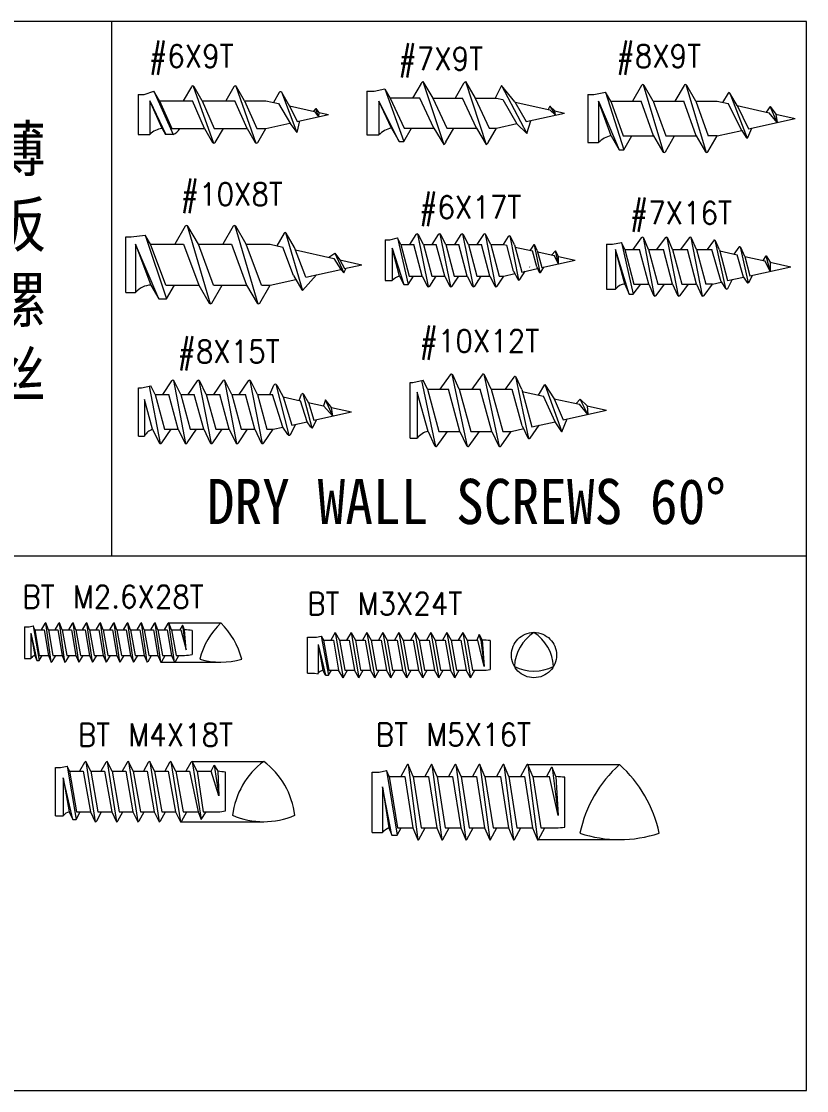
# Model space of a CAD drawing. Header units: millimetres. Extents: x 1190 to 1493, y 468 to 700.
# Drawn here: x 1335.6 to 1387.6, y 468.5 to 539.4 of the extents above; entities that cross this region are included whole.
import ezdxf

# ---------------------------------------------------------------- set-up
doc = ezdxf.new("R2010")
doc.units = ezdxf.units.MM
doc.linetypes.add('ACAD_ISO02W100', pattern=[15, 12, -3])
doc.styles.add('数字', font='txt.shx', dxfattribs={"width": 0.9, "height": 3, "bigfont": 'gbcbig.shx'})

msp = doc.modelspace()

# ---------------------------------------------------------------- linework, layer by layer
at = {"lineweight": 5, "ltscale": 0.5}
for p, q in [((1341.534, 539.396), (1341.534, 503.929)), ((1346.956, 535.108), (1348.291, 531.323)), ((1349.778, 535.108), (1351.113, 531.323)), ((1358.943, 534.763), (1359.65, 534.924)), ((1359.65, 534.924), (1360.011, 534.313)), ((1359.65, 534.924), (1360.913, 531.43)), ((1362.188, 535.406), (1363.562, 531.219)), ((1362.188, 535.406), (1362.833, 534.313)), ((1365.01, 535.406), (1366.384, 531.219)), ((1365.01, 535.406), (1365.655, 534.313)), ((1367.405, 535.139), (1366.977, 534.313)), ((1367.405, 535.139), (1369.08, 531.95)), ((1368.288, 534.059), (1367.405, 535.139)), ((1376.8, 535.198), (1378.148, 530.708)), ((1379.622, 535.198), (1380.97, 530.708)), ((1343.306, 534.535), (1343.703, 534.535)), ((1343.306, 534.535), (1343.306, 531.895)), ((1343.703, 534.535), (1344.349, 534.777)), ((1344.349, 534.777), (1345.619, 531.888)), ((1352.796, 534.713), (1353.818, 532.016)), ((1358.458, 534.763), (1358.943, 534.763)), ((1358.458, 534.763), (1358.458, 531.863)), ((1360.011, 534.313), (1360.943, 532.313)), ((1361.985, 534.313), (1360.011, 534.313)), ((1362.916, 532.313), (1361.985, 534.313)), ((1362.833, 534.313), (1363.765, 532.313)), ((1362.833, 534.313), (1364.807, 534.313)), ((1365.738, 532.313), (1364.807, 534.313)), ((1365.655, 534.313), (1366.587, 532.313)), ((1365.655, 534.313), (1367.066, 534.313)), ((1367.066, 534.313), (1367.481, 534.221)), ((1367.481, 534.221), (1368.423, 532.596)), ((1373.121, 534.553), (1373.513, 534.553)), ((1373.121, 534.553), (1373.121, 531.353)), ((1373.513, 534.553), (1374.298, 534.693)), ((1374.298, 534.693), (1375.519, 530.884)), ((1382.55, 534.635), (1383.684, 531.657)), ((1344.884, 532.295), (1344.077, 534.135)), ((1344.077, 534.135), (1344.077, 531.895)), ((1344.077, 534.135), (1345.146, 531.888)), ((1344.72, 534.135), (1346.899, 534.135)), ((1344.72, 534.135), (1345.526, 532.295)), ((1347.706, 532.295), (1346.899, 534.135)), ((1347.542, 534.135), (1349.721, 534.135)), ((1347.542, 534.135), (1348.348, 532.295)), ((1350.528, 532.295), (1349.721, 534.135)), ((1350.364, 534.135), (1351.775, 534.135)), ((1350.364, 534.135), (1351.17, 532.295)), ((1351.775, 534.135), (1352.618, 533.948)), ((1352.618, 533.948), (1353.403, 532.591)), ((1353.344, 533.787), (1354.995, 533.421)), ((1353.367, 533.748), (1353.85, 532.755)), ((1355.087, 533.62), (1354.93, 533.436)), ((1355.26, 533.068), (1355.087, 533.62)), ((1355.087, 533.62), (1355.282, 533.357)), ((1360.094, 532.313), (1359.262, 534.1)), ((1359.262, 534.1), (1359.262, 531.863)), ((1360.615, 531.43), (1359.262, 534.1)), ((1368.288, 534.059), (1369.026, 532.747)), ((1368.299, 534.039), (1370.606, 533.528)), ((1370.598, 533.778), (1370.481, 533.555)), ((1370.598, 533.778), (1370.975, 533.179)), ((1370.935, 533.455), (1370.598, 533.778)), ((1370.975, 533.179), (1370.606, 533.528)), ((1370.935, 533.455), (1371.577, 533.313)), ((1370.975, 533.179), (1370.935, 533.455)), ((1374.664, 531.803), (1373.839, 534.103)), ((1373.839, 534.103), (1373.839, 531.353)), ((1373.839, 534.103), (1375.195, 530.884)), ((1374.639, 534.103), (1376.661, 534.103)), ((1374.639, 534.103), (1375.465, 531.803)), ((1377.486, 531.803), (1376.661, 534.103)), ((1377.461, 534.103), (1379.483, 534.103)), ((1377.461, 534.103), (1378.287, 531.803)), ((1380.308, 531.803), (1379.483, 534.103)), ((1380.283, 534.103), (1381.109, 531.803)), ((1380.283, 534.103), (1381.694, 534.103)), ((1381.694, 534.103), (1382.418, 533.943)), ((1383.328, 532.165), (1382.418, 533.943)), ((1383.028, 533.807), (1385.149, 533.337)), ((1383.028, 533.807), (1383.775, 532.265)), ((1385.219, 533.758), (1384.955, 533.38)), ((1385.671, 532.685), (1385.219, 533.758)), ((1385.219, 533.758), (1385.582, 533.241)), ((1354.011, 532.791), (1353.818, 532.016)), ((1353.85, 532.755), (1355.924, 533.215)), ((1354.995, 533.421), (1355.26, 533.068)), ((1355.282, 533.357), (1355.26, 533.068)), ((1355.282, 533.357), (1355.924, 533.215)), ((1369.026, 532.747), (1371.577, 533.313)), ((1369.08, 531.95), (1369.332, 532.798)), ((1383.775, 532.265), (1386.881, 532.953)), ((1385.671, 532.685), (1385.149, 533.337)), ((1385.582, 533.241), (1386.881, 532.953)), ((1385.582, 533.241), (1385.671, 532.685)), ((1345.526, 532.295), (1347.706, 532.295)), ((1348.348, 532.295), (1350.528, 532.295)), ((1351.17, 532.295), (1351.775, 532.295)), ((1351.775, 532.295), (1353.37, 532.649)), ((1353.363, 532.647), (1353.818, 532.016)), ((1360.094, 532.313), (1360.615, 531.43)), ((1360.943, 532.313), (1362.916, 532.313)), ((1362.916, 532.313), (1363.562, 531.219)), ((1363.765, 532.313), (1365.738, 532.313)), ((1365.738, 532.313), (1366.384, 531.219)), ((1366.587, 532.313), (1367.066, 532.313)), ((1367.066, 532.313), (1368.414, 532.611)), ((1368.423, 532.596), (1369.08, 531.95)), ((1381.694, 531.803), (1383.328, 532.165)), ((1383.739, 531.691), (1384.003, 532.315)), ((1343.306, 531.895), (1344.077, 531.895)), ((1345.619, 531.888), (1345.118, 531.888)), ((1358.458, 531.863), (1359.262, 531.863)), ((1360.615, 531.43), (1360.913, 531.43)), ((1373.121, 531.353), (1373.839, 531.353)), ((1375.465, 531.803), (1377.486, 531.803)), ((1378.287, 531.803), (1380.308, 531.803)), ((1381.694, 531.803), (1381.109, 531.803)), ((1375.195, 530.884), (1375.519, 530.884)), ((1346.544, 525.851), (1348.069, 520.661)), ((1349.719, 525.851), (1351.244, 520.661)), ((1342.484, 525.106), (1342.847, 525.106)), ((1342.484, 521.406), (1342.484, 525.106)), ((1342.847, 525.106), (1343.771, 525.206)), ((1343.771, 525.206), (1345.173, 520.986)), ((1353.076, 525.382), (1354.204, 521.543)), ((1359.987, 524.897), (1360.493, 525.044)), ((1360.493, 525.044), (1361.205, 521.934)), ((1361.822, 525.295), (1362.528, 521.799)), ((1363.316, 525.295), (1364.022, 521.799)), ((1364.81, 525.295), (1365.516, 521.799)), ((1366.304, 525.295), (1367.01, 521.799)), ((1367.94, 525.16), (1368.529, 522.242)), ((1376.781, 525.064), (1377.532, 521.181)), ((1378.368, 525.064), (1379.119, 521.181)), ((1379.955, 525.064), (1380.706, 521.181)), ((1343.13, 524.606), (1344.145, 521.906)), ((1343.13, 524.606), (1343.13, 521.406)), ((1344.676, 520.986), (1343.13, 524.606)), ((1344.117, 524.606), (1346.305, 524.606)), ((1345.132, 521.906), (1344.117, 524.606)), ((1346.305, 524.606), (1347.32, 521.906)), ((1347.292, 524.606), (1349.48, 524.606)), ((1348.307, 521.906), (1347.292, 524.606)), ((1349.48, 524.606), (1350.495, 521.906)), ((1351.482, 521.906), (1350.467, 524.606)), ((1350.467, 524.606), (1352.054, 524.606)), ((1352.054, 524.606), (1352.895, 524.42)), ((1353.607, 522.536), (1352.895, 524.42)), ((1354.41, 522.428), (1353.672, 524.39)), ((1353.731, 524.234), (1356.287, 523.667)), ((1359.692, 524.897), (1359.987, 524.897)), ((1359.692, 524.897), (1359.692, 522.197)), ((1360.642, 522.497), (1360.149, 524.36)), ((1360.149, 524.36), (1360.149, 522.197)), ((1360.149, 524.36), (1360.928, 521.934)), ((1360.72, 524.597), (1361.58, 524.597)), ((1360.72, 524.597), (1361.276, 522.497)), ((1362.136, 522.497), (1361.58, 524.597)), ((1362.214, 524.597), (1363.074, 524.597)), ((1362.214, 524.597), (1362.77, 522.497)), ((1363.63, 522.497), (1363.074, 524.597)), ((1363.708, 524.597), (1364.568, 524.597)), ((1363.708, 524.597), (1364.264, 522.497)), ((1365.124, 522.497), (1364.568, 524.597)), ((1365.202, 524.597), (1365.758, 522.497)), ((1365.202, 524.597), (1366.062, 524.597)), ((1366.618, 522.497), (1366.062, 524.597)), ((1366.696, 524.597), (1367.252, 522.497)), ((1366.696, 524.597), (1367.547, 524.597)), ((1367.547, 524.597), (1367.744, 524.553)), ((1368.202, 522.824), (1367.744, 524.553)), ((1368.267, 524.577), (1368.747, 522.763)), ((1368.306, 524.428), (1369.448, 524.175)), ((1369.567, 524.573), (1369.937, 522.737)), ((1374.369, 524.623), (1374.769, 524.623)), ((1374.369, 524.623), (1374.369, 521.623)), ((1374.769, 524.623), (1375.366, 524.734)), ((1375.571, 521.973), (1374.962, 524.273)), ((1374.962, 524.273), (1374.962, 521.623)), ((1375.867, 521.299), (1374.962, 524.273)), ((1375.366, 524.734), (1376.133, 521.299)), ((1375.568, 524.273), (1376.549, 524.273)), ((1375.568, 524.273), (1376.178, 521.973)), ((1377.158, 521.973), (1376.549, 524.273)), ((1377.155, 524.273), (1378.136, 524.273)), ((1377.155, 524.273), (1377.765, 521.973)), ((1378.745, 521.973), (1378.136, 524.273)), ((1378.742, 524.273), (1379.352, 521.973)), ((1378.742, 524.273), (1379.723, 524.273)), ((1380.332, 521.973), (1379.723, 524.273)), ((1380.329, 524.273), (1380.939, 521.973)), ((1380.329, 524.273), (1381.353, 524.273)), ((1381.962, 522.118), (1381.353, 524.273)), ((1381.549, 524.871), (1382.261, 521.671)), ((1381.85, 524.236), (1382.39, 522.195)), ((1383.215, 524.438), (1383.746, 522.052)), ((1355.937, 523.745), (1356.348, 524.029)), ((1356.287, 523.667), (1356.74, 522.945)), ((1356.348, 524.029), (1356.945, 522.712)), ((1356.348, 524.029), (1356.673, 523.582)), ((1356.673, 523.582), (1358.144, 523.256)), ((1356.673, 523.582), (1356.995, 523.001)), ((1369.732, 523.103), (1369.448, 524.175)), ((1369.772, 524.206), (1370.077, 523.058)), ((1369.801, 524.097), (1370.897, 523.854)), ((1370.077, 523.058), (1372.283, 523.547)), ((1370.968, 524.166), (1370.707, 523.896)), ((1371.18, 523.302), (1370.897, 523.854)), ((1371.18, 523.302), (1370.968, 524.166)), ((1371.177, 523.792), (1370.968, 524.166)), ((1371.177, 523.792), (1372.283, 523.547)), ((1371.18, 523.302), (1371.177, 523.792)), ((1381.868, 524.166), (1383.025, 523.91)), ((1383.444, 522.428), (1383.025, 523.91)), ((1383.536, 523.797), (1384.856, 523.504)), ((1383.536, 523.797), (1383.873, 522.524)), ((1384.74, 523.53), (1384.959, 523.836)), ((1385.224, 522.823), (1384.856, 523.504)), ((1385.224, 522.823), (1384.959, 523.836)), ((1384.959, 523.836), (1385.217, 523.424)), ((1354.41, 522.428), (1356.74, 522.945)), ((1356.74, 522.945), (1356.945, 522.712)), ((1356.945, 522.712), (1357.105, 523.026)), ((1356.995, 523.001), (1358.144, 523.256)), ((1368.747, 522.763), (1369.788, 522.993)), ((1369.263, 523.114), (1369.266, 523.101)), ((1383.873, 522.524), (1386.576, 523.123)), ((1385.217, 523.424), (1386.576, 523.123)), ((1385.217, 523.424), (1385.224, 522.823)), ((1352.054, 521.906), (1353.753, 522.282)), ((1354.204, 521.543), (1355.133, 522.588)), ((1359.692, 522.197), (1360.149, 522.197)), ((1361.276, 522.497), (1362.136, 522.497)), ((1361.323, 522.197), (1361.329, 522.172)), ((1362.77, 522.497), (1363.63, 522.497)), ((1362.817, 522.197), (1362.823, 522.172)), ((1364.264, 522.497), (1365.124, 522.497)), ((1364.311, 522.197), (1364.317, 522.172)), ((1365.758, 522.497), (1366.618, 522.497)), ((1365.805, 522.197), (1365.811, 522.172)), ((1367.252, 522.497), (1367.547, 522.497)), ((1367.299, 522.197), (1367.305, 522.172)), ((1367.547, 522.497), (1368.285, 522.66)), ((1381.388, 521.973), (1381.972, 522.102)), ((1382.39, 522.195), (1383.445, 522.429)), ((1342.484, 521.406), (1343.13, 521.406)), ((1345.132, 521.906), (1347.32, 521.906)), ((1348.307, 521.906), (1350.495, 521.906)), ((1351.482, 521.906), (1352.054, 521.906)), ((1360.928, 521.934), (1361.205, 521.934)), ((1374.369, 521.623), (1374.962, 521.623)), ((1376.178, 521.973), (1377.158, 521.973)), ((1377.765, 521.973), (1378.745, 521.973)), ((1379.352, 521.973), (1380.332, 521.973)), ((1381.388, 521.973), (1380.939, 521.973)), ((1344.676, 520.986), (1345.173, 520.986)), ((1375.867, 521.299), (1376.133, 521.299)), ((1364.113, 515.987), (1365.125, 511.203)), ((1366.229, 515.987), (1367.241, 511.203)), ((1368.322, 515.832), (1369.191, 511.723)), ((1343.321, 515.084), (1343.517, 515.084)), ((1343.321, 511.884), (1343.321, 515.084)), ((1343.517, 515.084), (1344.152, 515.215)), ((1344.02, 515.188), (1344.75, 511.39)), ((1345.638, 515.578), (1346.443, 511.39)), ((1347.331, 515.578), (1348.136, 511.39)), ((1349.024, 515.578), (1349.829, 511.39)), ((1350.717, 515.578), (1351.522, 511.39)), ((1352.041, 514.634), (1352.307, 515.263)), ((1352.422, 515.321), (1353.292, 511.937)), ((1352.487, 515.272), (1352.915, 514.488)), ((1361.337, 515.445), (1361.514, 515.445)), ((1361.337, 511.745), (1361.337, 515.445)), ((1361.514, 515.445), (1362.209, 515.586)), ((1362.087, 515.561), (1363.009, 511.203)), ((1362.48, 514.995), (1363.873, 514.995)), ((1362.48, 514.995), (1363.25, 512.195)), ((1364.642, 512.195), (1363.873, 514.995)), ((1364.596, 514.995), (1365.989, 514.995)), ((1364.596, 514.995), (1365.366, 512.195)), ((1366.758, 512.195), (1365.989, 514.995)), ((1366.712, 514.995), (1367.482, 512.195)), ((1366.712, 514.995), (1368.043, 514.995)), ((1368.043, 514.995), (1368.115, 514.979)), ((1369.86, 514.592), (1370.27, 515.314)), ((1370.27, 515.314), (1371.394, 512.166)), ((1370.27, 515.314), (1370.887, 514.364)), ((1344.262, 512.334), (1343.727, 514.308)), ((1343.727, 514.308), (1343.727, 511.884)), ((1344.433, 514.634), (1345.332, 514.634)), ((1344.433, 514.634), (1345.056, 512.334)), ((1345.955, 512.334), (1345.332, 514.634)), ((1346.126, 514.634), (1347.025, 514.634)), ((1346.126, 514.634), (1346.749, 512.334)), ((1347.648, 512.334), (1347.025, 514.634)), ((1347.819, 514.634), (1348.718, 514.634)), ((1347.819, 514.634), (1348.442, 512.334)), ((1349.341, 512.334), (1348.718, 514.634)), ((1349.512, 514.634), (1350.135, 512.334)), ((1349.512, 514.634), (1350.411, 514.634)), ((1351.034, 512.334), (1350.411, 514.634)), ((1351.205, 514.634), (1351.828, 512.334)), ((1351.205, 514.634), (1352.22, 514.634)), ((1352.902, 512.477), (1352.22, 514.634)), ((1352.915, 514.488), (1354.077, 514.23)), ((1352.915, 514.488), (1353.498, 512.61)), ((1353.972, 514.253), (1354.143, 514.658)), ((1354.228, 514.701), (1354.81, 512.435)), ((1354.276, 514.665), (1354.593, 514.084)), ((1355.72, 514.282), (1355.597, 513.893)), ((1356.201, 513.209), (1355.72, 514.282)), ((1356.115, 513.778), (1355.72, 514.282)), ((1362.526, 512.195), (1361.812, 514.794)), ((1361.812, 514.794), (1361.812, 511.745)), ((1368.776, 512.575), (1368.115, 514.98)), ((1368.737, 514.98), (1369.418, 512.5)), ((1368.777, 514.832), (1370.177, 514.522)), ((1370.953, 512.84), (1370.177, 514.522)), ((1370.887, 514.364), (1372.559, 513.994)), ((1370.887, 514.364), (1371.489, 512.959)), ((1372.608, 514.338), (1372.348, 514.041)), ((1373.115, 513.319), (1372.608, 514.338)), ((1372.608, 514.338), (1373.07, 513.881)), ((1354.518, 512.836), (1354.077, 514.23)), ((1354.573, 514.12), (1355.597, 513.893)), ((1354.593, 514.116), (1354.96, 512.934)), ((1355.597, 513.893), (1356.201, 513.209)), ((1356.115, 513.778), (1357.442, 513.484)), ((1356.201, 513.209), (1356.115, 513.778)), ((1371.489, 512.959), (1374.358, 513.595)), ((1373.115, 513.319), (1372.559, 513.994)), ((1373.07, 513.881), (1374.358, 513.595)), ((1373.07, 513.881), (1373.115, 513.319)), ((1354.884, 512.466), (1355.158, 512.978)), ((1354.96, 512.934), (1357.442, 513.484)), ((1371.394, 512.166), (1371.754, 513.018)), ((1345.056, 512.334), (1345.955, 512.334)), ((1346.749, 512.334), (1347.648, 512.334)), ((1348.442, 512.334), (1349.341, 512.334)), ((1350.135, 512.334), (1351.034, 512.334)), ((1351.828, 512.334), (1352.255, 512.334)), ((1352.255, 512.334), (1352.902, 512.477)), ((1353.231, 511.98), (1352.902, 512.477)), ((1353.397, 511.979), (1353.767, 512.669)), ((1353.498, 512.61), (1354.518, 512.836)), ((1354.761, 512.467), (1354.518, 512.836)), ((1363.25, 512.195), (1364.642, 512.195)), ((1365.366, 512.195), (1366.758, 512.195)), ((1367.482, 512.195), (1368.043, 512.195)), ((1368.043, 512.195), (1368.867, 512.378)), ((1369.418, 512.5), (1370.953, 512.84)), ((1371.394, 512.166), (1370.953, 512.84)), ((1343.321, 511.884), (1343.727, 511.884)), ((1361.337, 511.745), (1361.812, 511.745)), ((1337.105, 499.449), (1336.865, 499.038)), ((1337.542, 496.888), (1337.168, 499.488)), ((1337.357, 499.038), (1337.168, 499.488)), ((1338.012, 499.449), (1337.772, 499.038)), ((1338.449, 496.888), (1338.075, 499.488)), ((1338.264, 499.038), (1338.075, 499.488)), ((1338.919, 499.449), (1338.679, 499.038)), ((1339.356, 496.888), (1338.982, 499.488)), ((1339.171, 499.038), (1338.982, 499.488)), ((1339.826, 499.449), (1339.586, 499.038)), ((1340.263, 496.888), (1339.889, 499.488)), ((1340.078, 499.038), (1339.889, 499.488)), ((1340.733, 499.449), (1340.493, 499.038)), ((1341.17, 496.888), (1340.796, 499.488)), ((1340.985, 499.038), (1340.796, 499.488)), ((1341.64, 499.449), (1341.4, 499.038)), ((1342.077, 496.888), (1341.703, 499.488)), ((1341.892, 499.038), (1341.703, 499.488)), ((1342.547, 499.449), (1342.307, 499.038)), ((1342.984, 496.888), (1342.61, 499.488)), ((1342.799, 499.038), (1342.61, 499.488)), ((1343.454, 499.449), (1343.214, 499.038)), ((1343.891, 496.888), (1343.517, 499.488)), ((1343.706, 499.038), (1343.517, 499.488)), ((1344.361, 499.449), (1344.121, 499.038)), ((1344.798, 496.888), (1344.424, 499.488)), ((1344.613, 499.038), (1344.424, 499.488)), ((1345.268, 499.449), (1345.028, 499.038)), ((1345.705, 496.888), (1345.331, 499.488)), ((1345.52, 499.038), (1345.331, 499.488)), ((1345.331, 499.488), (1348.779, 499.488)), ((1335.755, 499.238), (1336.075, 499.238)), ((1335.755, 499.238), (1335.755, 497.138)), ((1336.075, 499.238), (1336.342, 499.294)), ((1336.19, 498.807), (1336.446, 497.338)), ((1336.19, 498.807), (1336.19, 497.138)), ((1336.19, 498.807), (1336.591, 496.992)), ((1336.45, 499.038), (1336.342, 499.294)), ((1336.342, 499.294), (1336.736, 496.992)), ((1336.45, 499.038), (1337.057, 499.038)), ((1336.45, 499.038), (1336.746, 497.338)), ((1337.057, 499.038), (1337.353, 497.338)), ((1337.357, 499.038), (1337.964, 499.038)), ((1337.357, 499.038), (1337.653, 497.338)), ((1337.964, 499.038), (1338.26, 497.338)), ((1338.264, 499.038), (1338.871, 499.038)), ((1338.264, 499.038), (1338.56, 497.338)), ((1338.871, 499.038), (1339.167, 497.338)), ((1339.171, 499.038), (1339.467, 497.338)), ((1339.171, 499.038), (1339.778, 499.038)), ((1339.778, 499.038), (1340.074, 497.338)), ((1340.078, 499.038), (1340.685, 499.038)), ((1340.078, 499.038), (1340.374, 497.338)), ((1340.685, 499.038), (1340.981, 497.338)), ((1340.985, 499.038), (1341.592, 499.038)), ((1340.985, 499.038), (1341.281, 497.338)), ((1341.592, 499.038), (1341.888, 497.338)), ((1341.892, 499.038), (1342.188, 497.338)), ((1341.892, 499.038), (1342.499, 499.038)), ((1342.499, 499.038), (1342.795, 497.338)), ((1342.799, 499.038), (1343.406, 499.038)), ((1342.799, 499.038), (1343.095, 497.338)), ((1343.406, 499.038), (1343.702, 497.338)), ((1343.706, 499.038), (1344.313, 499.038)), ((1343.706, 499.038), (1344.002, 497.338)), ((1344.313, 499.038), (1344.609, 497.338)), ((1344.613, 499.038), (1344.909, 497.338)), ((1344.613, 499.038), (1345.22, 499.038)), ((1345.22, 499.038), (1345.516, 497.338)), ((1345.52, 499.038), (1346.127, 499.038)), ((1345.52, 499.038), (1345.816, 497.338)), ((1346.223, 499.293), (1346.075, 499.038)), ((1346.127, 499.038), (1346.494, 497.705)), ((1346.494, 497.705), (1346.262, 499.317)), ((1346.38, 499.038), (1346.262, 499.317)), ((1346.494, 497.705), (1346.38, 499.038)), ((1346.884, 498.991), (1346.884, 497.385)), ((1356.358, 498.854), (1356.887, 495.854)), ((1357.416, 498.854), (1357.945, 495.854)), ((1358.474, 498.854), (1359.003, 495.854)), ((1359.532, 498.854), (1360.061, 495.854)), ((1360.59, 498.854), (1361.119, 495.854)), ((1361.648, 498.854), (1362.177, 495.854)), ((1362.706, 498.854), (1363.235, 495.854)), ((1363.764, 498.854), (1364.293, 495.854)), ((1364.822, 498.854), (1365.351, 495.854)), ((1366.64, 498.32), (1366.64, 496.389)), ((1336.446, 497.338), (1336.591, 496.992)), ((1336.736, 496.992), (1336.937, 497.338)), ((1336.746, 497.338), (1337.353, 497.338)), ((1337.353, 497.338), (1337.542, 496.888)), ((1337.605, 496.927), (1337.844, 497.338)), ((1337.653, 497.338), (1338.26, 497.338)), ((1338.26, 497.338), (1338.449, 496.888)), ((1338.512, 496.927), (1338.751, 497.338)), ((1338.56, 497.338), (1339.167, 497.338)), ((1339.167, 497.338), (1339.356, 496.888)), ((1339.419, 496.927), (1339.658, 497.338)), ((1339.467, 497.338), (1340.074, 497.338)), ((1340.074, 497.338), (1340.263, 496.888)), ((1340.326, 496.927), (1340.565, 497.338)), ((1340.374, 497.338), (1340.981, 497.338)), ((1340.981, 497.338), (1341.17, 496.888)), ((1341.233, 496.927), (1341.472, 497.338)), ((1341.281, 497.338), (1341.888, 497.338)), ((1341.888, 497.338), (1342.077, 496.888)), ((1342.14, 496.927), (1342.379, 497.338)), ((1342.188, 497.338), (1342.795, 497.338)), ((1342.795, 497.338), (1342.984, 496.888)), ((1343.047, 496.927), (1343.286, 497.338)), ((1343.095, 497.338), (1343.702, 497.338)), ((1343.702, 497.338), (1343.891, 496.888)), ((1343.954, 496.927), (1344.193, 497.338)), ((1344.002, 497.338), (1344.609, 497.338)), ((1344.609, 497.338), (1344.798, 496.888)), ((1344.861, 496.927), (1345.1, 497.338)), ((1344.909, 497.338), (1345.516, 497.338)), ((1345.516, 497.338), (1345.705, 496.888)), ((1345.768, 496.927), (1346.007, 497.338)), ((1345.816, 497.338), (1346.38, 497.338)), ((1335.755, 497.138), (1336.19, 497.138)), ((1336.591, 496.992), (1336.736, 496.992)), ((1344.798, 496.888), (1348.779, 496.888)), ((1339.739, 490.239), (1339.416, 489.651)), ((1339.833, 490.301), (1340.457, 486.301)), ((1340.157, 489.651), (1339.833, 490.301)), ((1341.15, 490.239), (1340.827, 489.651)), ((1341.244, 490.301), (1341.868, 486.301)), ((1341.568, 489.651), (1341.244, 490.301)), ((1342.561, 490.239), (1342.238, 489.651)), ((1342.655, 490.301), (1343.279, 486.301)), ((1342.979, 489.651), (1342.655, 490.301)), ((1343.972, 490.239), (1343.649, 489.651)), ((1344.066, 490.301), (1344.69, 486.301)), ((1344.39, 489.651), (1344.066, 490.301)), ((1345.383, 490.239), (1345.06, 489.651)), ((1345.477, 490.301), (1346.101, 486.301)), ((1345.801, 489.651), (1345.477, 490.301)), ((1346.794, 490.239), (1346.471, 489.651)), ((1346.888, 490.301), (1347.488, 486.455)), ((1347.212, 489.651), (1346.888, 490.301)), ((1346.888, 490.301), (1351.625, 490.301)), ((1337.83, 489.901), (1338.142, 489.901)), ((1337.83, 486.701), (1337.83, 489.901)), ((1338.142, 489.901), (1338.584, 489.976)), ((1338.746, 489.651), (1338.584, 489.976)), ((1338.584, 489.976), (1339.192, 486.457)), ((1338.746, 489.651), (1339.657, 489.651)), ((1338.746, 489.651), (1339.222, 486.951)), ((1339.657, 489.651), (1340.133, 486.951)), ((1340.157, 489.651), (1341.068, 489.651)), ((1340.157, 489.651), (1340.633, 486.951)), ((1341.068, 489.651), (1341.544, 486.951)), ((1341.568, 489.651), (1342.479, 489.651)), ((1341.568, 489.651), (1342.044, 486.951)), ((1342.479, 489.651), (1342.955, 486.951)), ((1342.979, 489.651), (1343.455, 486.951)), ((1342.979, 489.651), (1343.89, 489.651)), ((1343.89, 489.651), (1344.366, 486.951)), ((1344.39, 489.651), (1344.866, 486.951)), ((1344.39, 489.651), (1345.301, 489.651)), ((1345.301, 489.651), (1345.777, 486.951)), ((1345.801, 489.651), (1346.712, 489.651)), ((1345.801, 489.651), (1346.277, 486.951)), ((1346.712, 489.651), (1347.281, 486.951)), ((1347.212, 489.651), (1348.134, 489.651)), ((1347.212, 489.651), (1347.623, 486.951)), ((1348.134, 489.651), (1348.339, 490.048)), ((1348.656, 488.012), (1348.134, 489.651)), ((1348.339, 490.048), (1348.656, 488.012)), ((1348.339, 490.048), (1348.584, 489.651)), ((1348.584, 489.651), (1348.656, 488.012)), ((1349.099, 487.018), (1349.099, 489.584)), ((1358.824, 489.592), (1359.293, 489.592)), ((1358.824, 485.592), (1358.824, 489.592)), ((1359.293, 489.592), (1359.781, 489.692)), ((1359.95, 489.292), (1359.781, 489.692)), ((1359.781, 489.692), (1360.488, 485.408)), ((1361.136, 490.068), (1360.718, 489.292)), ((1361.199, 490.092), (1361.854, 485.092)), ((1361.537, 489.292), (1361.199, 490.092)), ((1362.723, 490.068), (1362.305, 489.292)), ((1362.786, 490.092), (1363.441, 485.092)), ((1363.124, 489.292), (1362.786, 490.092)), ((1364.31, 490.068), (1363.892, 489.292)), ((1364.373, 490.092), (1365.028, 485.092)), ((1364.711, 489.292), (1364.373, 490.092)), ((1365.897, 490.068), (1365.479, 489.292)), ((1365.96, 490.092), (1366.615, 485.092)), ((1366.298, 489.292), (1365.96, 490.092)), ((1367.484, 490.068), (1367.066, 489.292)), ((1367.547, 490.092), (1368.202, 485.092)), ((1367.885, 489.292), (1367.547, 490.092)), ((1369.071, 490.068), (1368.653, 489.292)), ((1369.134, 490.092), (1369.789, 485.092)), ((1369.472, 489.292), (1369.134, 490.092)), ((1369.134, 490.092), (1375.224, 490.092)), ((1370.7, 489.875), (1370.386, 489.292)), ((1370.748, 489.893), (1371.164, 486.714)), ((1371.001, 489.292), (1370.748, 489.893)), ((1338.324, 489.209), (1338.722, 486.951)), ((1338.324, 489.209), (1338.324, 486.701)), ((1338.968, 486.457), (1338.324, 489.209)), ((1359.95, 489.292), (1360.977, 489.292)), ((1359.95, 489.292), (1360.489, 485.892)), ((1360.977, 489.292), (1361.516, 485.892)), ((1361.537, 489.292), (1362.564, 489.292)), ((1361.537, 489.292), (1362.076, 485.892)), ((1362.564, 489.292), (1363.103, 485.892)), ((1363.124, 489.292), (1364.151, 489.292)), ((1363.124, 489.292), (1363.663, 485.892)), ((1364.151, 489.292), (1364.69, 485.892)), ((1364.711, 489.292), (1365.25, 485.892)), ((1364.711, 489.292), (1365.738, 489.292)), ((1365.738, 489.292), (1366.277, 485.892)), ((1366.298, 489.292), (1367.325, 489.292)), ((1366.298, 489.292), (1366.837, 485.892)), ((1367.325, 489.292), (1367.864, 485.892)), ((1367.885, 489.292), (1368.424, 485.892)), ((1367.885, 489.292), (1368.912, 489.292)), ((1368.912, 489.292), (1369.451, 485.892)), ((1369.472, 489.292), (1370.581, 489.292)), ((1369.472, 489.292), (1370.011, 485.892)), ((1371.164, 486.714), (1370.581, 489.292)), ((1371.001, 489.292), (1371.164, 486.714)), ((1371.598, 485.939), (1371.598, 489.246)), ((1359.499, 488.608), (1359.929, 485.892)), ((1359.499, 488.608), (1359.499, 485.592)), ((1360.134, 485.408), (1359.499, 488.608)), ((1337.83, 486.701), (1338.324, 486.701)), ((1338.722, 486.951), (1338.968, 486.457)), ((1339.192, 486.457), (1339.464, 486.951)), ((1339.222, 486.951), (1340.133, 486.951)), ((1340.133, 486.951), (1340.457, 486.301)), ((1340.551, 486.363), (1340.875, 486.951)), ((1340.633, 486.951), (1341.544, 486.951)), ((1341.544, 486.951), (1341.868, 486.301)), ((1341.962, 486.363), (1342.286, 486.951)), ((1342.044, 486.951), (1342.955, 486.951)), ((1342.955, 486.951), (1343.279, 486.301)), ((1343.373, 486.363), (1343.697, 486.951)), ((1343.455, 486.951), (1344.366, 486.951)), ((1344.366, 486.951), (1344.69, 486.301)), ((1344.784, 486.363), (1345.108, 486.951)), ((1344.866, 486.951), (1345.777, 486.951)), ((1345.777, 486.951), (1346.101, 486.301)), ((1346.195, 486.363), (1346.519, 486.951)), ((1346.277, 486.951), (1347.281, 486.951)), ((1347.281, 486.951), (1347.488, 486.455)), ((1347.488, 486.455), (1347.819, 486.951)), ((1347.623, 486.951), (1348.584, 486.951)), ((1338.968, 486.457), (1339.192, 486.457)), ((1346.101, 486.301), (1351.625, 486.301)), ((1358.824, 485.592), (1359.499, 485.592)), ((1359.929, 485.892), (1360.134, 485.408)), ((1360.134, 485.408), (1360.488, 485.408)), ((1360.488, 485.408), (1360.749, 485.892)), ((1360.489, 485.892), (1361.516, 485.892)), ((1361.516, 485.892), (1361.854, 485.092)), ((1361.917, 485.117), (1362.336, 485.892)), ((1362.076, 485.892), (1363.103, 485.892)), ((1363.103, 485.892), (1363.441, 485.092)), ((1363.504, 485.117), (1363.923, 485.892)), ((1363.663, 485.892), (1364.69, 485.892)), ((1364.69, 485.892), (1365.028, 485.092)), ((1365.091, 485.117), (1365.51, 485.892)), ((1365.25, 485.892), (1366.277, 485.892)), ((1366.277, 485.892), (1366.615, 485.092)), ((1366.678, 485.117), (1367.097, 485.892)), ((1366.837, 485.892), (1367.864, 485.892)), ((1367.864, 485.892), (1368.202, 485.092)), ((1368.265, 485.117), (1368.684, 485.892)), ((1368.424, 485.892), (1369.451, 485.892)), ((1369.451, 485.892), (1369.789, 485.092)), ((1369.852, 485.117), (1370.271, 485.892)), ((1370.011, 485.892), (1371.001, 485.892)), ((1369.852, 485.117), (1375.224, 485.117))]:
    msp.add_line(p, q, dxfattribs=at)
at = {"lineweight": 5}
for p, q in [((1295.437, 503.929), (1387.631, 503.929)), ((1356.358, 498.854), (1356.069, 498.354)), ((1356.358, 498.854), (1356.646, 498.354)), ((1357.416, 498.854), (1357.127, 498.354)), ((1357.416, 498.854), (1357.704, 498.354)), ((1358.474, 498.854), (1358.185, 498.354)), ((1358.474, 498.854), (1358.762, 498.354)), ((1359.532, 498.854), (1359.243, 498.354)), ((1359.532, 498.854), (1359.82, 498.354)), ((1360.59, 498.854), (1360.301, 498.354)), ((1360.59, 498.854), (1360.878, 498.354)), ((1361.648, 498.854), (1361.359, 498.354)), ((1361.648, 498.854), (1361.936, 498.354)), ((1362.706, 498.854), (1362.417, 498.354)), ((1362.706, 498.854), (1362.994, 498.354)), ((1363.764, 498.854), (1363.475, 498.354)), ((1363.764, 498.854), (1364.052, 498.354)), ((1364.822, 498.854), (1364.533, 498.354)), ((1364.822, 498.854), (1365.11, 498.354)), ((1365.916, 498.721), (1365.767, 498.354)), ((1366.017, 498.354), (1365.916, 498.721)), ((1365.916, 498.721), (1366.108, 498.354)), ((1354.524, 498.554), (1355.126, 498.554)), ((1354.524, 496.154), (1354.524, 498.554)), ((1355.126, 498.554), (1355.444, 498.604)), ((1355.24, 498.053), (1355.54, 496.354)), ((1355.24, 498.053), (1355.24, 496.154)), ((1355.24, 498.053), (1355.726, 496.032)), ((1355.444, 498.604), (1355.588, 498.354)), ((1355.444, 498.604), (1355.931, 496.032)), ((1355.588, 498.354), (1356.245, 498.354)), ((1355.588, 498.354), (1355.941, 496.354)), ((1356.245, 498.354), (1356.598, 496.354)), ((1356.646, 498.354), (1357.303, 498.354)), ((1356.646, 498.354), (1356.999, 496.354)), ((1357.303, 498.354), (1357.656, 496.354)), ((1357.704, 498.354), (1358.361, 498.354)), ((1357.704, 498.354), (1358.057, 496.354)), ((1358.361, 498.354), (1358.714, 496.354)), ((1358.762, 498.354), (1359.115, 496.354)), ((1358.762, 498.354), (1359.419, 498.354)), ((1359.419, 498.354), (1359.772, 496.354)), ((1359.82, 498.354), (1360.477, 498.354)), ((1359.82, 498.354), (1360.173, 496.354)), ((1360.477, 498.354), (1360.83, 496.354)), ((1360.878, 498.354), (1361.231, 496.354)), ((1360.878, 498.354), (1361.535, 498.354)), ((1361.535, 498.354), (1361.888, 496.354)), ((1361.936, 498.354), (1362.593, 498.354)), ((1361.936, 498.354), (1362.289, 496.354)), ((1362.593, 498.354), (1362.946, 496.354)), ((1362.994, 498.354), (1363.347, 496.354)), ((1362.994, 498.354), (1363.651, 498.354)), ((1363.651, 498.354), (1364.004, 496.354)), ((1364.052, 498.354), (1364.709, 498.354)), ((1364.052, 498.354), (1364.405, 496.354)), ((1364.709, 498.354), (1365.062, 496.354)), ((1365.11, 498.354), (1365.835, 498.354)), ((1365.11, 498.354), (1365.463, 496.354)), ((1366.239, 496.605), (1365.835, 498.354)), ((1366.017, 498.354), (1366.239, 496.605)), ((1366.108, 498.354), (1366.239, 496.605)), ((1354.524, 496.154), (1355.006, 496.154)), ((1355.006, 496.154), (1355.235, 496.105)), ((1355.235, 496.105), (1355.24, 496.154)), ((1355.726, 496.032), (1355.54, 496.354)), ((1355.726, 496.032), (1355.931, 496.032)), ((1355.931, 496.032), (1356.117, 496.354)), ((1355.941, 496.354), (1356.598, 496.354)), ((1356.887, 495.854), (1356.598, 496.354)), ((1356.887, 495.854), (1357.175, 496.354)), ((1356.999, 496.354), (1357.656, 496.354)), ((1357.945, 495.854), (1357.656, 496.354)), ((1357.945, 495.854), (1358.233, 496.354)), ((1358.057, 496.354), (1358.714, 496.354)), ((1359.003, 495.854), (1358.714, 496.354)), ((1359.003, 495.854), (1359.291, 496.354)), ((1359.115, 496.354), (1359.772, 496.354)), ((1360.061, 495.854), (1359.772, 496.354)), ((1360.061, 495.854), (1360.349, 496.354)), ((1360.173, 496.354), (1360.83, 496.354)), ((1361.119, 495.854), (1360.83, 496.354)), ((1361.119, 495.854), (1361.407, 496.354)), ((1361.231, 496.354), (1361.888, 496.354)), ((1362.177, 495.854), (1361.888, 496.354)), ((1362.177, 495.854), (1362.465, 496.354)), ((1362.289, 496.354), (1362.946, 496.354)), ((1363.235, 495.854), (1362.946, 496.354)), ((1363.235, 495.854), (1363.523, 496.354)), ((1363.347, 496.354), (1364.004, 496.354)), ((1364.293, 495.854), (1364.004, 496.354)), ((1364.293, 495.854), (1364.581, 496.354)), ((1364.405, 496.354), (1365.062, 496.354)), ((1365.351, 495.854), (1365.062, 496.354)), ((1365.351, 495.854), (1365.639, 496.354)), ((1365.463, 496.354), (1366.108, 496.354))]:
    msp.add_line(p, q, dxfattribs=at)
msp.add_lwpolyline([(1387.631, 539.396), (1295.437, 539.396), (1295.437, 468.461), (1387.631, 468.461)], close=True, dxfattribs=at)
at = {"lineweight": 5, "ltscale": 0.5}
for points in [[(1347.542, 534.135), (1347.005, 535.065, 0.57735), (1346.831, 535.065), (1346.295, 534.135)], [(1350.364, 534.135), (1349.827, 535.065, 0.57735), (1349.653, 535.065), (1349.117, 534.135)], [(1377.461, 534.103), (1376.855, 535.153, 0.57735), (1376.682, 535.153), (1376.075, 534.103)], [(1380.283, 534.103), (1379.677, 535.153, 0.57735), (1379.504, 535.153), (1378.897, 534.103)], [(1353.367, 533.748), (1352.83, 534.678, 0.57735), (1352.657, 534.678), (1352.279, 534.023)], [(1383.028, 533.807), (1382.55, 534.635, 0.57735), (1382.418, 534.635), (1382.064, 534.021)], [(1347.706, 532.295), (1348.242, 531.365, 0.57735), (1348.416, 531.365), (1348.953, 532.295)], [(1350.528, 532.295), (1351.064, 531.365, 0.57735), (1351.238, 531.365), (1351.775, 532.295)], [(1383.328, 532.165), (1383.627, 531.687, 0.57735), (1383.739, 531.691)], [(1377.486, 531.803), (1378.093, 530.753, 0.57735), (1378.266, 530.753), (1378.872, 531.803)], [(1380.308, 531.803), (1380.915, 530.753, 0.57735), (1381.088, 530.753), (1381.694, 531.803)], [(1347.292, 524.606), (1346.599, 525.806, 0.57735), (1346.426, 525.806), (1345.733, 524.606)], [(1350.467, 524.606), (1349.774, 525.806, 0.57735), (1349.601, 525.806), (1348.908, 524.606)], [(1353.672, 524.39), (1353.12, 525.346, 0.57735), (1352.982, 525.346), (1352.498, 524.508)], [(1362.214, 524.597), (1361.885, 525.243, 0.57735), (1361.713, 525.253), (1361.285, 524.597)], [(1363.708, 524.597), (1363.379, 525.243, 0.57735), (1363.207, 525.253), (1362.779, 524.597)], [(1365.202, 524.597), (1364.873, 525.243, 0.57735), (1364.701, 525.253), (1364.273, 524.597)], [(1366.696, 524.597), (1366.367, 525.243, 0.57735), (1366.195, 525.253), (1365.767, 524.597)], [(1368.267, 524.577), (1367.993, 525.117, 0.57735), (1367.848, 525.125), (1367.504, 524.597)], [(1377.155, 524.273), (1376.83, 525.014, 0.57735), (1376.658, 525.033), (1376.099, 524.273)], [(1378.742, 524.273), (1378.417, 525.014, 0.57735), (1378.245, 525.033), (1377.686, 524.273)], [(1380.329, 524.273), (1380.004, 525.014, 0.57735), (1379.832, 525.033), (1379.273, 524.273)], [(1369.772, 524.206), (1369.6, 524.546, 0.57735), (1369.509, 524.551), (1369.288, 524.211)], [(1381.85, 524.236), (1381.589, 524.831, 0.57735), (1381.45, 524.846), (1381.029, 524.273)], [(1383.536, 523.797), (1383.275, 524.392, 0.57735), (1383.136, 524.407), (1382.807, 523.958)], [(1368.202, 522.824), (1368.476, 522.285, 0.57735), (1368.621, 522.277), (1368.977, 522.824)], [(1369.732, 523.103), (1369.904, 522.764, 0.57735), (1369.995, 522.759), (1370.209, 523.087)], [(1353.607, 522.536), (1354.159, 521.579, 0.185563), (1354.204, 521.543, 0.185563)], [(1362.136, 522.497), (1362.465, 521.85, 0.57735), (1362.638, 521.841), (1363.065, 522.497)], [(1363.63, 522.497), (1363.959, 521.85, 0.57735), (1364.132, 521.841), (1364.559, 522.497)], [(1365.124, 522.497), (1365.453, 521.85, 0.57735), (1365.626, 521.841), (1366.053, 522.497)], [(1366.618, 522.497), (1366.947, 521.85, 0.57735), (1367.12, 521.841), (1367.547, 522.497)], [(1381.962, 522.118), (1382.261, 521.671, 0.57735), (1382.399, 521.68), (1382.685, 522.26)], [(1383.443, 522.432), (1383.673, 522.087, 0.57735), (1383.812, 522.096), (1384.041, 522.561)], [(1347.32, 521.906), (1348.013, 520.706, 0.57735), (1348.186, 520.706), (1348.879, 521.906)], [(1350.495, 521.906), (1351.188, 520.706, 0.57735), (1351.361, 520.706), (1352.054, 521.906)], [(1377.158, 521.973), (1377.484, 521.231, 0.57735), (1377.656, 521.212), (1378.214, 521.973)], [(1378.745, 521.973), (1379.071, 521.231, 0.57735), (1379.243, 521.212), (1379.801, 521.973)], [(1380.332, 521.973), (1380.658, 521.231, 0.57735), (1380.83, 521.212), (1381.388, 521.973)], [(1364.596, 514.995), (1364.163, 515.938, 0.57735), (1363.99, 515.954), (1363.311, 514.995)], [(1366.712, 514.995), (1366.279, 515.938, 0.57735), (1366.106, 515.954), (1365.427, 514.995)], [(1368.737, 514.98), (1368.364, 515.79, 0.57735), (1368.216, 515.803), (1367.644, 514.995)], [(1346.126, 514.634), (1345.693, 515.528, 0.57735), (1345.52, 515.541), (1344.905, 514.634)], [(1347.819, 514.634), (1347.386, 515.528, 0.57735), (1347.213, 515.541), (1346.598, 514.634)], [(1349.512, 514.634), (1349.079, 515.528, 0.57735), (1348.906, 515.541), (1348.291, 514.634)], [(1351.205, 514.634), (1350.772, 515.528, 0.57735), (1350.599, 515.541), (1349.984, 514.634)], [(1344.262, 512.334), (1344.695, 511.44, 0.57735), (1344.868, 511.427), (1345.483, 512.334)], [(1345.955, 512.334), (1346.388, 511.44, 0.57735), (1346.561, 511.427), (1347.176, 512.334)], [(1347.648, 512.334), (1348.081, 511.44, 0.57735), (1348.254, 511.427), (1348.869, 512.334)], [(1349.341, 512.334), (1349.774, 511.44, 0.57735), (1349.947, 511.427), (1350.562, 512.334)], [(1351.034, 512.334), (1351.467, 511.44, 0.57735), (1351.64, 511.427), (1352.255, 512.334)], [(1362.526, 512.195), (1362.96, 511.252, 0.57735), (1363.132, 511.236), (1363.811, 512.195)], [(1364.642, 512.195), (1365.076, 511.252, 0.57735), (1365.248, 511.236), (1365.927, 512.195)], [(1366.758, 512.195), (1367.192, 511.252, 0.57735), (1367.364, 511.236), (1368.043, 512.195)], [(1368.776, 512.575), (1369.149, 511.766, 0.57735), (1369.297, 511.752), (1369.902, 512.607)]]:
    msp.add_lwpolyline(points, format="xyb", dxfattribs=at)
for points in [[(1362.06, 535.273), (1361.505, 534.313)], [(1364.882, 535.273), (1364.327, 534.313)], [(1344.72, 534.135), (1344.349, 534.777)], [(1374.639, 534.103), (1374.298, 534.693)], [(1344.884, 532.295), (1345.118, 531.888)], [(1360.913, 531.43), (1361.422, 532.313)], [(1363.689, 531.352), (1364.244, 532.313)], [(1366.511, 531.352), (1367.066, 532.313)], [(1374.664, 531.803), (1375.195, 530.884)], [(1375.519, 530.884), (1376.05, 531.803)], [(1344.117, 524.606), (1343.771, 525.206)], [(1360.72, 524.597), (1360.493, 525.044)], [(1375.568, 524.273), (1375.366, 524.734)], [(1354.843, 522.524), (1354.849, 522.536)], [(1360.642, 522.497), (1360.928, 521.934)], [(1361.205, 521.934), (1361.571, 522.497)], [(1344.145, 521.906), (1344.676, 520.986)], [(1345.173, 520.986), (1345.704, 521.906)], [(1375.571, 521.973), (1375.867, 521.299)], [(1376.133, 521.299), (1376.627, 521.973)], [(1344.433, 514.634), (1344.152, 515.215)], [(1362.48, 514.995), (1362.209, 515.586)]]:
    msp.add_lwpolyline(points, dxfattribs=at)
at = {"linetype": 'ACAD_ISO02W100', "lineweight": 5}
msp.add_circle((1369.55, 497.354), 1.5, dxfattribs=at)
at = {"lineweight": 5, "ltscale": 0.5}
for centre, radius, start, end in [((1362.482, 534.996), 0.505, 125.62874, 153.32881), ((1365.304, 534.996), 0.505, 125.62874, 153.32881), ((1345.117, 530.811), 1.502, 98.93895, 133.81167), ((1345.283, 532.689), 0.868, 292.73879, 333.02422), ((1360.425, 530.705), 1.641, 101.64247, 135.14747), ((1363.267, 531.629), 0.505, 305.62874, 333.32881), ((1366.089, 531.629), 0.505, 305.62874, 333.32881), ((1374.965, 530.269), 1.564, 101.09905, 136.08939), ((1360.867, 521.572), 0.951, 103.61785, 138.95954), ((1344.208, 520.498), 1.409, 92.55737, 139.89209), ((1375.597, 521.224), 0.749, 91.93396, 147.83155), ((1352.399, 515.224), 0.1, 28.59244, 157.04519), ((1354.211, 514.629), 0.074, 28.59244, 157.04519), ((1344.524, 511.48), 0.894, 107.08249, 153.11055), ((1354.823, 512.508), 0.074, 213.46552, 325.79568), ((1362.738, 511.067), 1.148, 100.62179, 143.7817), ((1353.314, 512.035), 0.1, 213.46552, 325.79568), ((1337.194, 499.375), 0.116, 103.27657, 140.25069), ((1338.101, 499.375), 0.116, 103.27657, 140.25069), ((1339.008, 499.375), 0.116, 103.27657, 140.25069), ((1339.915, 499.375), 0.116, 103.27657, 140.25069), ((1340.822, 499.375), 0.116, 103.27657, 140.25069), ((1341.729, 499.375), 0.116, 103.27657, 140.25069), ((1342.636, 499.375), 0.116, 103.27657, 140.25069), ((1343.543, 499.375), 0.116, 103.27657, 140.25069), ((1344.45, 499.375), 0.116, 103.27657, 140.25069), ((1345.357, 499.375), 0.116, 103.27657, 140.25069), ((1352.351, 495.82), 5.12, 134.24688, 165.75312), ((1345.206, 495.82), 5.12, 14.24688, 45.75312), ((1346.279, 499.247), 0.072, 103.27657, 140.25069), ((1345.717, 489.215), 9.845, 83.19095, 86.14166), ((1336.666, 496.793), 0.588, 111.97052, 144.04248), ((1345.717, 507.16), 9.845, 273.85834, 276.80905), ((1337.515, 497.001), 0.116, 283.27657, 320.25069), ((1338.422, 497.001), 0.116, 283.27657, 320.25069), ((1339.329, 497.001), 0.116, 283.27657, 320.25069), ((1340.236, 497.001), 0.116, 283.27657, 320.25069), ((1341.143, 497.001), 0.116, 283.27657, 320.25069), ((1342.05, 497.001), 0.116, 283.27657, 320.25069), ((1342.957, 497.001), 0.116, 283.27657, 320.25069), ((1343.864, 497.001), 0.116, 283.27657, 320.25069), ((1344.771, 497.001), 0.116, 283.27657, 320.25069), ((1345.678, 497.001), 0.116, 283.27657, 320.25069), ((1348.779, 502.008), 5.12, 254.24688, 285.75312), ((1355.889, 495.507), 0.917, 112.39959, 135.0613), ((1339.865, 490.15), 0.154, 101.94802, 144.92552), ((1341.276, 490.15), 0.154, 101.94802, 144.92552), ((1342.687, 490.15), 0.154, 101.94802, 144.92552), ((1344.098, 490.15), 0.154, 101.94802, 144.92552), ((1345.509, 490.15), 0.154, 101.94802, 144.92552), ((1346.92, 490.15), 0.154, 101.94802, 144.92552), ((1354.768, 486.102), 5.244, 126.81365, 173.18635), ((1348.483, 486.102), 5.244, 6.81365, 53.18635), ((1347.313, 477.856), 11.864, 81.34027, 83.84837), ((1361.187, 490.031), 0.0629, 78.54515, 143.45927), ((1362.774, 490.031), 0.0629, 78.54515, 143.45927), ((1364.361, 490.031), 0.0629, 78.54515, 143.45927), ((1365.948, 490.031), 0.0629, 78.54515, 143.45927), ((1367.535, 490.031), 0.0629, 78.54515, 143.45927), ((1369.122, 490.031), 0.0629, 78.54515, 143.45927), ((1370.738, 489.847), 0.0473, 78.54515, 143.45927), ((1380.856, 483.804), 8.441, 131.84549, 168.15451), ((1369.593, 483.804), 8.441, 11.84549, 48.15451), ((1370.902, 484.155), 5.138, 82.21034, 88.89477), ((1338.891, 486.24), 0.731, 103.36895, 140.89431), ((1347.313, 498.746), 11.864, 276.15163, 278.65973), ((1351.625, 491.545), 5.244, 246.81365, 293.18635), ((1340.425, 486.452), 0.154, 281.94802, 324.92552), ((1341.836, 486.452), 0.154, 281.94802, 324.92552), ((1343.247, 486.452), 0.154, 281.94802, 324.92552), ((1344.658, 486.452), 0.154, 281.94802, 324.92552), ((1346.069, 486.452), 0.154, 281.94802, 324.92552), ((1370.902, 491.029), 5.138, 271.10523, 277.78966), ((1360.704, 484.32), 1.752, 116.24427, 133.47041), ((1375.224, 493.558), 8.441, 251.84549, 288.15451), ((1361.867, 485.154), 0.0629, 258.54515, 323.45927), ((1363.454, 485.154), 0.0629, 258.54515, 323.45927), ((1365.041, 485.154), 0.0629, 258.54515, 323.45927), ((1366.628, 485.154), 0.0629, 258.54515, 323.45927), ((1368.215, 485.154), 0.0629, 258.54515, 323.45927), ((1369.802, 485.154), 0.0629, 258.54515, 323.45927)]:
    msp.add_arc(centre, radius, start, end, dxfattribs=at)
at = {"lineweight": 5}
for centre, radius, start, end in [((1371.147, 496.433), 2.901, 123.4334, 176.63295), ((1367.953, 496.431), 2.901, 3.4334, 56.63295), ((1366.058, 493.442), 4.912, 83.19055, 89.41098), ((1369.549, 499.199), 2.901, 243.4334, 296.63295), ((1366.058, 501.266), 4.912, 270.58902, 276.80945)]:
    msp.add_arc(centre, radius, start, end, dxfattribs=at)

# ---------------------------------------------------------------- texts
at = {"lineweight": 5, "attachment_point": 1, "style": '数字'}
for s, insert, char_height, width in [('#6X9T', (1344.02, 537.842), 1.5, 19.85793), ('#7X9T', (1360.564, 537.669), 1.5, 19.85793), ('#8X9T', (1375.022, 537.841), 1.5, 19.85793), ('#10X8T', (1346.126, 528.681), 1.5, 19.85793), ('#6X17T', (1361.938, 527.814), 1.5, 19.85793), ('#7X16T', (1375.913, 527.437), 1.5, 19.85793), ('#10X12T', (1361.972, 518.941), 1.5, 19.85793), ('#8X15T', (1345.917, 518.237), 1.5, 19.85793), ('{\\fSimSun|b0|i0|c134|p2; DRY WALL SCREWS 60%%D}', (1346.018, 509.046), 3, 54.81), ('BT M2.6X28T', (1335.628, 501.979), 1.5, 19.85793), ('BT M3X24T', (1354.511, 501.516), 1.5, 19.85793), ('BT M4X18T', (1339.306, 492.812), 1.5, 19.85793), ('BT M5X16T', (1359.062, 492.831), 1.5, 19.85793)]:
    msp.add_mtext(s, dxfattribs=dict(at, insert=insert, char_height=char_height, width=width))
at = {"lineweight": 5, "ltscale": 0.5, "insert": (1333.503, 532.448), "char_height": 3, "width": 70.91089, "attachment_point": 1, "style": '数字'}
msp.add_mtext('{\\fSimSun|b0|i0|c134|p2;薄\\P板\\P螺\\P丝}', dxfattribs=at)

doc.saveas('drawing.dxf')
